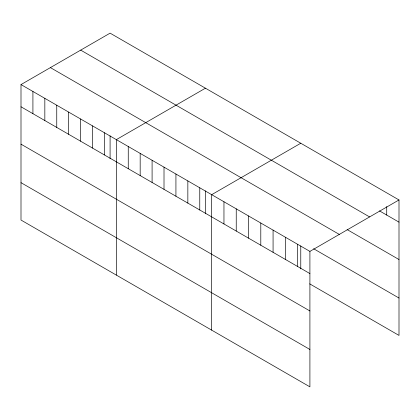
<?xml version="1.0" encoding="UTF-8"?>
<svg xmlns="http://www.w3.org/2000/svg" width="420" height="420" viewBox="0 0 420 420"><rect width="100%" height="100%" fill="white"/><g stroke="black" fill="none" stroke-linecap="round" stroke-linejoin="round"><path stroke-width="0.63" d="M21 84.583L309.907 251.386L309.907 386.852L21 220.048L21 84.583L110.093 33.148L399 199.952L399 335.417L309.703 283.857M205.433 88.195L116.34 139.629L116.34 275.095M300.772 143.236L211.68 194.675L211.68 330.141M309.907 251.386L399 199.952M379.465 210.872L399 222.149M80.692 50.122L369.6 216.925M347.093 229.561L399 259.529M50.4 67.609L339.308 234.413M313.609 248.734L399 298.037M21 106.785L309.907 273.583M21 144.165L309.907 310.963M21 182.674L309.907 349.471M386.72 206.572L386.72 215.061M300.772 245.915L300.772 268.868M297.633 244.298L297.633 266.495M285.353 237.206L285.353 259.408M273.074 230.118L273.074 252.32M260.794 223.031L260.794 245.228M248.514 215.938L248.514 238.14M236.24 208.85L236.24 231.053M223.96 201.763L223.96 223.96M205.433 190.869L205.433 213.822M199.763 187.792L199.763 209.995M187.845 180.91L187.845 203.112M175.928 174.032L175.928 196.229M164.01 167.15L164.01 189.352M152.093 160.272L152.093 182.469M140.175 153.389L140.175 175.591M128.258 146.512L128.258 168.709M110.093 135.828L110.093 158.781M104.423 132.746L104.423 154.948M92.505 125.869L92.505 148.066M80.588 118.986L80.588 141.188M68.67 112.109L68.67 134.305M56.752 105.226L56.752 127.428M44.835 98.348L44.835 120.545M32.918 91.466L32.918 113.668"/></g></svg>
